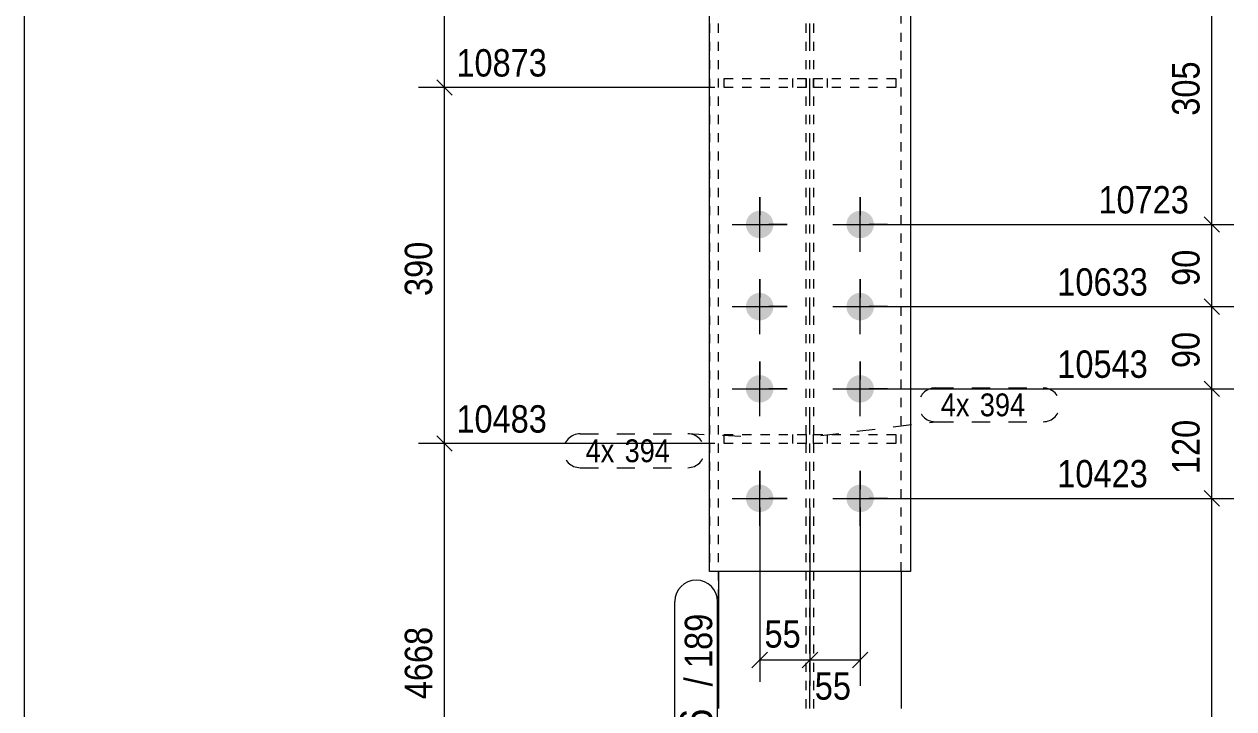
# Model space of a CAD drawing. Header units: millimetres. Extents: x 2 to 579, y 1 to 405.
# Drawn here: x 5 to 137.4, y 196.4 to 271.4 of the extents above; entities that cross this region are included whole.
import ezdxf

# ---------------------------------------------------------------- set-up
doc = ezdxf.new("R2010")
doc.units = ezdxf.units.MM
for name, pattern in [('XKITLINE00', [0]), ('XKITLINE01', [4, 1, -1, 1, -1]), ('XKITLINE02', [4, 2, -2]), ('XKITLINE03', [6, 3, -1, 1, -1])]:
    doc.linetypes.add(name, pattern=pattern)
for name, color, linetype, lineweight in [('Bolt', 3, 'Continuous', 0), ('Dimensions', 7, 'Continuous', 0), ('DrawingSheet', 5, 'Continuous', 0), ('Part', 2, 'Continuous', 0), ('PartMark', 7, 'Continuous', 0)]:
    doc.layers.add(name, color=color, linetype=linetype, lineweight=lineweight)
doc.styles.add('ARIAL', font='ARIAL.TTF')

# ---------------------------------------------------------------- blocks, each defined once
blk = doc.blocks.new('*A23')
at = {"layer": 'Bolt', "color": 3, "linetype": 'XKITLINE00', "lineweight": 0}
for p, q in [((85.51, 252.5), (85.51, 250.5)), ((96.51, 252.5), (96.51, 250.5)), ((82.51, 249.5), (84.51, 249.5)), ((88.51, 249.5), (86.51, 249.5)), ((93.51, 249.5), (95.51, 249.5)), ((99.51, 249.5), (97.51, 249.5)), ((85.51, 246.5), (85.51, 248.5)), ((96.51, 246.5), (96.51, 248.5)), ((85.51, 243.5), (85.51, 241.5)), ((96.51, 243.5), (96.51, 241.5)), ((82.51, 240.5), (84.51, 240.5)), ((88.51, 240.5), (86.51, 240.5)), ((93.51, 240.5), (95.51, 240.5)), ((99.51, 240.5), (97.51, 240.5)), ((85.51, 237.5), (85.51, 239.5)), ((96.51, 237.5), (96.51, 239.5)), ((85.51, 234.5), (85.51, 232.5)), ((96.51, 234.5), (96.51, 232.5)), ((82.51, 231.5), (84.51, 231.5)), ((85.51, 228.5), (85.51, 230.5)), ((88.51, 231.5), (86.51, 231.5)), ((93.51, 231.5), (95.51, 231.5)), ((96.51, 228.5), (96.51, 230.5)), ((99.51, 231.5), (97.51, 231.5)), ((85.51, 222.5), (85.51, 220.5)), ((96.51, 222.5), (96.51, 220.5)), ((82.51, 219.5), (84.51, 219.5)), ((85.51, 216.5), (85.51, 218.5)), ((88.51, 219.5), (86.51, 219.5)), ((93.51, 219.5), (95.51, 219.5)), ((96.51, 216.5), (96.51, 218.5)), ((99.51, 219.5), (97.51, 219.5))]:
    blk.add_line(p, q, dxfattribs=at)
blk = doc.blocks.new('*A24')
at = {"layer": 'Bolt'}
for points in [[(84.01, 249.53), (84.01, 249.57), (84.01, 249.61), (84.02, 249.64), (84.02, 249.68), (84.03, 249.72), (84.03, 249.75), (84.04, 249.79), (84.05, 249.83), (84.06, 249.86), (84.06, 249.9), (84.08, 249.93), (84.09, 249.97), (84.1, 250), (84.11, 250.04), (84.12, 250.07), (84.14, 250.11), (84.15, 250.14), (84.17, 250.17), (84.19, 250.2), (84.21, 250.24), (84.22, 250.27), (84.24, 250.3), (84.26, 250.33), (84.28, 250.36), (84.31, 250.39), (84.33, 250.42), (84.35, 250.45), (84.37, 250.48), (84.4, 250.5), (84.42, 250.53), (84.45, 250.56), (84.48, 250.58), (84.5, 250.61), (84.53, 250.63), (84.56, 250.66), (84.59, 250.68), (84.62, 250.7), (84.65, 250.72), (84.68, 250.74), (84.71, 250.76), (84.74, 250.78), (84.77, 250.8), (84.8, 250.82), (84.84, 250.84), (84.87, 250.85), (84.9, 250.87), (84.94, 250.88), (84.97, 250.9), (85.01, 250.91), (85.04, 250.92), (85.08, 250.93), (85.11, 250.94), (85.15, 250.95), (85.18, 250.96), (85.22, 250.97), (85.25, 250.98), (85.29, 250.98), (85.33, 250.99), (85.36, 250.99), (85.4, 250.99), (85.44, 251), (85.47, 251), (85.51, 251), (85.55, 251), (85.58, 251), (85.62, 250.99), (85.66, 250.99), (85.69, 250.99), (85.73, 250.98), (85.77, 250.98), (85.8, 250.97), (85.84, 250.96), (85.88, 250.95), (85.91, 250.94), (85.95, 250.93), (85.98, 250.92), (86.02, 250.91), (86.05, 250.9), (86.08, 250.88), (86.12, 250.87), (86.15, 250.85), (86.19, 250.84), (86.22, 250.82), (86.25, 250.8), (86.28, 250.78), (86.31, 250.76), (86.34, 250.74), (86.37, 250.72), (86.4, 250.7), (86.43, 250.68), (86.46, 250.66), (86.49, 250.63), (86.52, 250.61), (86.54, 250.58), (86.57, 250.56), (86.6, 250.53), (86.62, 250.5), (86.65, 250.48), (86.67, 250.45), (86.69, 250.42), (86.72, 250.39), (86.74, 250.36), (86.76, 250.33), (86.78, 250.3), (86.8, 250.27), (86.82, 250.24), (86.83, 250.2), (86.85, 250.17), (86.87, 250.14), (86.88, 250.11), (86.9, 250.07), (86.91, 250.04), (86.92, 250), (86.93, 249.97), (86.95, 249.93), (86.96, 249.9), (86.97, 249.86), (86.97, 249.83), (86.98, 249.79), (86.99, 249.75), (86.99, 249.72), (87, 249.68), (87, 249.64), (87.01, 249.61), (87.01, 249.57), (87.01, 249.53), (87.01, 249.5), (87.01, 249.46), (87.01, 249.42), (87.01, 249.39), (87, 249.35), (87, 249.31), (86.99, 249.28), (86.99, 249.24), (86.98, 249.2), (86.97, 249.17), (86.97, 249.13), (86.96, 249.1), (86.95, 249.06), (86.93, 249.03), (86.92, 248.99), (86.91, 248.96), (86.9, 248.92), (86.88, 248.89), (86.87, 248.86), (86.85, 248.82), (86.83, 248.79), (86.82, 248.76), (86.8, 248.73), (86.78, 248.7), (86.76, 248.66), (86.74, 248.63), (86.72, 248.6), (86.69, 248.57), (86.67, 248.55), (86.65, 248.52), (86.62, 248.49), (86.6, 248.46), (86.57, 248.44), (86.54, 248.41), (86.52, 248.39), (86.49, 248.36), (86.46, 248.34), (86.43, 248.32), (86.4, 248.29), (86.37, 248.27), (86.34, 248.25), (86.31, 248.23), (86.28, 248.21), (86.25, 248.19), (86.22, 248.17), (86.19, 248.16), (86.15, 248.14), (86.12, 248.13), (86.08, 248.11), (86.05, 248.1), (86.02, 248.09), (85.98, 248.07), (85.95, 248.06), (85.91, 248.05), (85.88, 248.04), (85.84, 248.03), (85.8, 248.03), (85.77, 248.02), (85.73, 248.01), (85.69, 248.01), (85.66, 248), (85.62, 248), (85.58, 248), (85.55, 248), (85.51, 248), (85.47, 248), (85.44, 248), (85.4, 248), (85.36, 248), (85.33, 248.01), (85.29, 248.01), (85.25, 248.02), (85.22, 248.03), (85.18, 248.03), (85.15, 248.04), (85.11, 248.05), (85.08, 248.06), (85.04, 248.07), (85.01, 248.09), (84.97, 248.1), (84.94, 248.11), (84.9, 248.13), (84.87, 248.14), (84.84, 248.16), (84.8, 248.17), (84.77, 248.19), (84.74, 248.21), (84.71, 248.23), (84.68, 248.25), (84.65, 248.27), (84.62, 248.29), (84.59, 248.32), (84.56, 248.34), (84.53, 248.36), (84.5, 248.39), (84.48, 248.41), (84.45, 248.44), (84.42, 248.46), (84.4, 248.49), (84.37, 248.52), (84.35, 248.55), (84.33, 248.57), (84.31, 248.6), (84.28, 248.63), (84.26, 248.66), (84.24, 248.7), (84.22, 248.73), (84.21, 248.76), (84.19, 248.79), (84.17, 248.82), (84.15, 248.86), (84.14, 248.89), (84.12, 248.92), (84.11, 248.96), (84.1, 248.99), (84.09, 249.03), (84.08, 249.06), (84.06, 249.1), (84.06, 249.13), (84.05, 249.17), (84.04, 249.2), (84.03, 249.24), (84.03, 249.28), (84.02, 249.31), (84.02, 249.35), (84.01, 249.39), (84.01, 249.42), (84.01, 249.46), (84.01, 249.5)], [(95.01, 249.53), (95.01, 249.57), (95.01, 249.61), (95.02, 249.64), (95.02, 249.68), (95.03, 249.72), (95.03, 249.75), (95.04, 249.79), (95.05, 249.83), (95.06, 249.86), (95.06, 249.9), (95.08, 249.93), (95.09, 249.97), (95.1, 250), (95.11, 250.04), (95.12, 250.07), (95.14, 250.11), (95.15, 250.14), (95.17, 250.17), (95.19, 250.2), (95.21, 250.24), (95.22, 250.27), (95.24, 250.3), (95.26, 250.33), (95.28, 250.36), (95.31, 250.39), (95.33, 250.42), (95.35, 250.45), (95.37, 250.48), (95.4, 250.5), (95.42, 250.53), (95.45, 250.56), (95.48, 250.58), (95.5, 250.61), (95.53, 250.63), (95.56, 250.66), (95.59, 250.68), (95.62, 250.7), (95.65, 250.72), (95.68, 250.74), (95.71, 250.76), (95.74, 250.78), (95.77, 250.8), (95.8, 250.82), (95.84, 250.84), (95.87, 250.85), (95.9, 250.87), (95.94, 250.88), (95.97, 250.9), (96.01, 250.91), (96.04, 250.92), (96.08, 250.93), (96.11, 250.94), (96.15, 250.95), (96.18, 250.96), (96.22, 250.97), (96.25, 250.98), (96.29, 250.98), (96.33, 250.99), (96.36, 250.99), (96.4, 250.99), (96.44, 251), (96.47, 251), (96.51, 251), (96.55, 251), (96.58, 251), (96.62, 250.99), (96.66, 250.99), (96.69, 250.99), (96.73, 250.98), (96.77, 250.98), (96.8, 250.97), (96.84, 250.96), (96.88, 250.95), (96.91, 250.94), (96.95, 250.93), (96.98, 250.92), (97.02, 250.91), (97.05, 250.9), (97.08, 250.88), (97.12, 250.87), (97.15, 250.85), (97.19, 250.84), (97.22, 250.82), (97.25, 250.8), (97.28, 250.78), (97.31, 250.76), (97.34, 250.74), (97.37, 250.72), (97.4, 250.7), (97.43, 250.68), (97.46, 250.66), (97.49, 250.63), (97.52, 250.61), (97.54, 250.58), (97.57, 250.56), (97.6, 250.53), (97.62, 250.5), (97.65, 250.48), (97.67, 250.45), (97.69, 250.42), (97.72, 250.39), (97.74, 250.36), (97.76, 250.33), (97.78, 250.3), (97.8, 250.27), (97.82, 250.24), (97.83, 250.2), (97.85, 250.17), (97.87, 250.14), (97.88, 250.11), (97.9, 250.07), (97.91, 250.04), (97.92, 250), (97.93, 249.97), (97.95, 249.93), (97.96, 249.9), (97.97, 249.86), (97.97, 249.83), (97.98, 249.79), (97.99, 249.75), (97.99, 249.72), (98, 249.68), (98, 249.64), (98.01, 249.61), (98.01, 249.57), (98.01, 249.53), (98.01, 249.5), (98.01, 249.46), (98.01, 249.42), (98.01, 249.39), (98, 249.35), (98, 249.31), (97.99, 249.28), (97.99, 249.24), (97.98, 249.2), (97.97, 249.17), (97.97, 249.13), (97.96, 249.1), (97.95, 249.06), (97.93, 249.03), (97.92, 248.99), (97.91, 248.96), (97.9, 248.92), (97.88, 248.89), (97.87, 248.86), (97.85, 248.82), (97.83, 248.79), (97.82, 248.76), (97.8, 248.73), (97.78, 248.7), (97.76, 248.66), (97.74, 248.63), (97.72, 248.6), (97.69, 248.57), (97.67, 248.55), (97.65, 248.52), (97.62, 248.49), (97.6, 248.46), (97.57, 248.44), (97.54, 248.41), (97.52, 248.39), (97.49, 248.36), (97.46, 248.34), (97.43, 248.32), (97.4, 248.29), (97.37, 248.27), (97.34, 248.25), (97.31, 248.23), (97.28, 248.21), (97.25, 248.19), (97.22, 248.17), (97.19, 248.16), (97.15, 248.14), (97.12, 248.13), (97.08, 248.11), (97.05, 248.1), (97.02, 248.09), (96.98, 248.07), (96.95, 248.06), (96.91, 248.05), (96.88, 248.04), (96.84, 248.03), (96.8, 248.03), (96.77, 248.02), (96.73, 248.01), (96.69, 248.01), (96.66, 248), (96.62, 248), (96.58, 248), (96.55, 248), (96.51, 248), (96.47, 248), (96.44, 248), (96.4, 248), (96.36, 248), (96.33, 248.01), (96.29, 248.01), (96.25, 248.02), (96.22, 248.03), (96.18, 248.03), (96.15, 248.04), (96.11, 248.05), (96.08, 248.06), (96.04, 248.07), (96.01, 248.09), (95.97, 248.1), (95.94, 248.11), (95.9, 248.13), (95.87, 248.14), (95.84, 248.16), (95.8, 248.17), (95.77, 248.19), (95.74, 248.21), (95.71, 248.23), (95.68, 248.25), (95.65, 248.27), (95.62, 248.29), (95.59, 248.32), (95.56, 248.34), (95.53, 248.36), (95.5, 248.39), (95.48, 248.41), (95.45, 248.44), (95.42, 248.46), (95.4, 248.49), (95.37, 248.52), (95.35, 248.55), (95.33, 248.57), (95.31, 248.6), (95.28, 248.63), (95.26, 248.66), (95.24, 248.7), (95.22, 248.73), (95.21, 248.76), (95.19, 248.79), (95.17, 248.82), (95.15, 248.86), (95.14, 248.89), (95.12, 248.92), (95.11, 248.96), (95.1, 248.99), (95.09, 249.03), (95.08, 249.06), (95.06, 249.1), (95.06, 249.13), (95.05, 249.17), (95.04, 249.2), (95.03, 249.24), (95.03, 249.28), (95.02, 249.31), (95.02, 249.35), (95.01, 249.39), (95.01, 249.42), (95.01, 249.46), (95.01, 249.5)], [(84.01, 240.53), (84.01, 240.57), (84.01, 240.61), (84.02, 240.64), (84.02, 240.68), (84.03, 240.72), (84.03, 240.75), (84.04, 240.79), (84.05, 240.83), (84.06, 240.86), (84.06, 240.9), (84.08, 240.93), (84.09, 240.97), (84.1, 241), (84.11, 241.04), (84.12, 241.07), (84.14, 241.11), (84.15, 241.14), (84.17, 241.17), (84.19, 241.2), (84.21, 241.24), (84.22, 241.27), (84.24, 241.3), (84.26, 241.33), (84.28, 241.36), (84.31, 241.39), (84.33, 241.42), (84.35, 241.45), (84.37, 241.48), (84.4, 241.5), (84.42, 241.53), (84.45, 241.56), (84.48, 241.58), (84.5, 241.61), (84.53, 241.63), (84.56, 241.66), (84.59, 241.68), (84.62, 241.7), (84.65, 241.72), (84.68, 241.74), (84.71, 241.76), (84.74, 241.78), (84.77, 241.8), (84.8, 241.82), (84.84, 241.84), (84.87, 241.85), (84.9, 241.87), (84.94, 241.88), (84.97, 241.9), (85.01, 241.91), (85.04, 241.92), (85.08, 241.93), (85.11, 241.94), (85.15, 241.95), (85.18, 241.96), (85.22, 241.97), (85.25, 241.98), (85.29, 241.98), (85.33, 241.99), (85.36, 241.99), (85.4, 241.99), (85.44, 242), (85.47, 242), (85.51, 242), (85.55, 242), (85.58, 242), (85.62, 241.99), (85.66, 241.99), (85.69, 241.99), (85.73, 241.98), (85.77, 241.98), (85.8, 241.97), (85.84, 241.96), (85.88, 241.95), (85.91, 241.94), (85.95, 241.93), (85.98, 241.92), (86.02, 241.91), (86.05, 241.9), (86.08, 241.88), (86.12, 241.87), (86.15, 241.85), (86.19, 241.84), (86.22, 241.82), (86.25, 241.8), (86.28, 241.78), (86.31, 241.76), (86.34, 241.74), (86.37, 241.72), (86.4, 241.7), (86.43, 241.68), (86.46, 241.66), (86.49, 241.63), (86.52, 241.61), (86.54, 241.58), (86.57, 241.56), (86.6, 241.53), (86.62, 241.5), (86.65, 241.48), (86.67, 241.45), (86.69, 241.42), (86.72, 241.39), (86.74, 241.36), (86.76, 241.33), (86.78, 241.3), (86.8, 241.27), (86.82, 241.24), (86.83, 241.2), (86.85, 241.17), (86.87, 241.14), (86.88, 241.11), (86.9, 241.07), (86.91, 241.04), (86.92, 241), (86.93, 240.97), (86.95, 240.93), (86.96, 240.9), (86.97, 240.86), (86.97, 240.83), (86.98, 240.79), (86.99, 240.75), (86.99, 240.72), (87, 240.68), (87, 240.64), (87.01, 240.61), (87.01, 240.57), (87.01, 240.53), (87.01, 240.5), (87.01, 240.46), (87.01, 240.42), (87.01, 240.39), (87, 240.35), (87, 240.31), (86.99, 240.28), (86.99, 240.24), (86.98, 240.2), (86.97, 240.17), (86.97, 240.13), (86.96, 240.1), (86.95, 240.06), (86.93, 240.03), (86.92, 239.99), (86.91, 239.96), (86.9, 239.92), (86.88, 239.89), (86.87, 239.86), (86.85, 239.82), (86.83, 239.79), (86.82, 239.76), (86.8, 239.73), (86.78, 239.7), (86.76, 239.66), (86.74, 239.63), (86.72, 239.6), (86.69, 239.57), (86.67, 239.55), (86.65, 239.52), (86.62, 239.49), (86.6, 239.46), (86.57, 239.44), (86.54, 239.41), (86.52, 239.39), (86.49, 239.36), (86.46, 239.34), (86.43, 239.32), (86.4, 239.29), (86.37, 239.27), (86.34, 239.25), (86.31, 239.23), (86.28, 239.21), (86.25, 239.19), (86.22, 239.17), (86.19, 239.16), (86.15, 239.14), (86.12, 239.13), (86.08, 239.11), (86.05, 239.1), (86.02, 239.09), (85.98, 239.07), (85.95, 239.06), (85.91, 239.05), (85.88, 239.04), (85.84, 239.03), (85.8, 239.03), (85.77, 239.02), (85.73, 239.01), (85.69, 239.01), (85.66, 239), (85.62, 239), (85.58, 239), (85.55, 239), (85.51, 239), (85.47, 239), (85.44, 239), (85.4, 239), (85.36, 239), (85.33, 239.01), (85.29, 239.01), (85.25, 239.02), (85.22, 239.03), (85.18, 239.03), (85.15, 239.04), (85.11, 239.05), (85.08, 239.06), (85.04, 239.07), (85.01, 239.09), (84.97, 239.1), (84.94, 239.11), (84.9, 239.13), (84.87, 239.14), (84.84, 239.16), (84.8, 239.17), (84.77, 239.19), (84.74, 239.21), (84.71, 239.23), (84.68, 239.25), (84.65, 239.27), (84.62, 239.29), (84.59, 239.32), (84.56, 239.34), (84.53, 239.36), (84.5, 239.39), (84.48, 239.41), (84.45, 239.44), (84.42, 239.46), (84.4, 239.49), (84.37, 239.52), (84.35, 239.55), (84.33, 239.57), (84.31, 239.6), (84.28, 239.63), (84.26, 239.66), (84.24, 239.7), (84.22, 239.73), (84.21, 239.76), (84.19, 239.79), (84.17, 239.82), (84.15, 239.86), (84.14, 239.89), (84.12, 239.92), (84.11, 239.96), (84.1, 239.99), (84.09, 240.03), (84.08, 240.06), (84.06, 240.1), (84.06, 240.13), (84.05, 240.17), (84.04, 240.2), (84.03, 240.24), (84.03, 240.28), (84.02, 240.31), (84.02, 240.35), (84.01, 240.39), (84.01, 240.42), (84.01, 240.46), (84.01, 240.5)], [(95.01, 240.53), (95.01, 240.57), (95.01, 240.61), (95.02, 240.64), (95.02, 240.68), (95.03, 240.72), (95.03, 240.75), (95.04, 240.79), (95.05, 240.83), (95.06, 240.86), (95.06, 240.9), (95.08, 240.93), (95.09, 240.97), (95.1, 241), (95.11, 241.04), (95.12, 241.07), (95.14, 241.11), (95.15, 241.14), (95.17, 241.17), (95.19, 241.2), (95.21, 241.24), (95.22, 241.27), (95.24, 241.3), (95.26, 241.33), (95.28, 241.36), (95.31, 241.39), (95.33, 241.42), (95.35, 241.45), (95.37, 241.48), (95.4, 241.5), (95.42, 241.53), (95.45, 241.56), (95.48, 241.58), (95.5, 241.61), (95.53, 241.63), (95.56, 241.66), (95.59, 241.68), (95.62, 241.7), (95.65, 241.72), (95.68, 241.74), (95.71, 241.76), (95.74, 241.78), (95.77, 241.8), (95.8, 241.82), (95.84, 241.84), (95.87, 241.85), (95.9, 241.87), (95.94, 241.88), (95.97, 241.9), (96.01, 241.91), (96.04, 241.92), (96.08, 241.93), (96.11, 241.94), (96.15, 241.95), (96.18, 241.96), (96.22, 241.97), (96.25, 241.98), (96.29, 241.98), (96.33, 241.99), (96.36, 241.99), (96.4, 241.99), (96.44, 242), (96.47, 242), (96.51, 242), (96.55, 242), (96.58, 242), (96.62, 241.99), (96.66, 241.99), (96.69, 241.99), (96.73, 241.98), (96.77, 241.98), (96.8, 241.97), (96.84, 241.96), (96.88, 241.95), (96.91, 241.94), (96.95, 241.93), (96.98, 241.92), (97.02, 241.91), (97.05, 241.9), (97.08, 241.88), (97.12, 241.87), (97.15, 241.85), (97.19, 241.84), (97.22, 241.82), (97.25, 241.8), (97.28, 241.78), (97.31, 241.76), (97.34, 241.74), (97.37, 241.72), (97.4, 241.7), (97.43, 241.68), (97.46, 241.66), (97.49, 241.63), (97.52, 241.61), (97.54, 241.58), (97.57, 241.56), (97.6, 241.53), (97.62, 241.5), (97.65, 241.48), (97.67, 241.45), (97.69, 241.42), (97.72, 241.39), (97.74, 241.36), (97.76, 241.33), (97.78, 241.3), (97.8, 241.27), (97.82, 241.24), (97.83, 241.2), (97.85, 241.17), (97.87, 241.14), (97.88, 241.11), (97.9, 241.07), (97.91, 241.04), (97.92, 241), (97.93, 240.97), (97.95, 240.93), (97.96, 240.9), (97.97, 240.86), (97.97, 240.83), (97.98, 240.79), (97.99, 240.75), (97.99, 240.72), (98, 240.68), (98, 240.64), (98.01, 240.61), (98.01, 240.57), (98.01, 240.53), (98.01, 240.5), (98.01, 240.46), (98.01, 240.42), (98.01, 240.39), (98, 240.35), (98, 240.31), (97.99, 240.28), (97.99, 240.24), (97.98, 240.2), (97.97, 240.17), (97.97, 240.13), (97.96, 240.1), (97.95, 240.06), (97.93, 240.03), (97.92, 239.99), (97.91, 239.96), (97.9, 239.92), (97.88, 239.89), (97.87, 239.86), (97.85, 239.82), (97.83, 239.79), (97.82, 239.76), (97.8, 239.73), (97.78, 239.7), (97.76, 239.66), (97.74, 239.63), (97.72, 239.6), (97.69, 239.57), (97.67, 239.55), (97.65, 239.52), (97.62, 239.49), (97.6, 239.46), (97.57, 239.44), (97.54, 239.41), (97.52, 239.39), (97.49, 239.36), (97.46, 239.34), (97.43, 239.32), (97.4, 239.29), (97.37, 239.27), (97.34, 239.25), (97.31, 239.23), (97.28, 239.21), (97.25, 239.19), (97.22, 239.17), (97.19, 239.16), (97.15, 239.14), (97.12, 239.13), (97.08, 239.11), (97.05, 239.1), (97.02, 239.09), (96.98, 239.07), (96.95, 239.06), (96.91, 239.05), (96.88, 239.04), (96.84, 239.03), (96.8, 239.03), (96.77, 239.02), (96.73, 239.01), (96.69, 239.01), (96.66, 239), (96.62, 239), (96.58, 239), (96.55, 239), (96.51, 239), (96.47, 239), (96.44, 239), (96.4, 239), (96.36, 239), (96.33, 239.01), (96.29, 239.01), (96.25, 239.02), (96.22, 239.03), (96.18, 239.03), (96.15, 239.04), (96.11, 239.05), (96.08, 239.06), (96.04, 239.07), (96.01, 239.09), (95.97, 239.1), (95.94, 239.11), (95.9, 239.13), (95.87, 239.14), (95.84, 239.16), (95.8, 239.17), (95.77, 239.19), (95.74, 239.21), (95.71, 239.23), (95.68, 239.25), (95.65, 239.27), (95.62, 239.29), (95.59, 239.32), (95.56, 239.34), (95.53, 239.36), (95.5, 239.39), (95.48, 239.41), (95.45, 239.44), (95.42, 239.46), (95.4, 239.49), (95.37, 239.52), (95.35, 239.55), (95.33, 239.57), (95.31, 239.6), (95.28, 239.63), (95.26, 239.66), (95.24, 239.7), (95.22, 239.73), (95.21, 239.76), (95.19, 239.79), (95.17, 239.82), (95.15, 239.86), (95.14, 239.89), (95.12, 239.92), (95.11, 239.96), (95.1, 239.99), (95.09, 240.03), (95.08, 240.06), (95.06, 240.1), (95.06, 240.13), (95.05, 240.17), (95.04, 240.2), (95.03, 240.24), (95.03, 240.28), (95.02, 240.31), (95.02, 240.35), (95.01, 240.39), (95.01, 240.42), (95.01, 240.46), (95.01, 240.5)], [(84.01, 231.53), (84.01, 231.57), (84.01, 231.61), (84.02, 231.64), (84.02, 231.68), (84.03, 231.72), (84.03, 231.75), (84.04, 231.79), (84.05, 231.83), (84.06, 231.86), (84.06, 231.9), (84.08, 231.93), (84.09, 231.97), (84.1, 232), (84.11, 232.04), (84.12, 232.07), (84.14, 232.11), (84.15, 232.14), (84.17, 232.17), (84.19, 232.2), (84.21, 232.24), (84.22, 232.27), (84.24, 232.3), (84.26, 232.33), (84.28, 232.36), (84.31, 232.39), (84.33, 232.42), (84.35, 232.45), (84.37, 232.48), (84.4, 232.5), (84.42, 232.53), (84.45, 232.56), (84.48, 232.58), (84.5, 232.61), (84.53, 232.63), (84.56, 232.66), (84.59, 232.68), (84.62, 232.7), (84.65, 232.72), (84.68, 232.74), (84.71, 232.76), (84.74, 232.78), (84.77, 232.8), (84.8, 232.82), (84.84, 232.84), (84.87, 232.85), (84.9, 232.87), (84.94, 232.88), (84.97, 232.9), (85.01, 232.91), (85.04, 232.92), (85.08, 232.93), (85.11, 232.94), (85.15, 232.95), (85.18, 232.96), (85.22, 232.97), (85.25, 232.98), (85.29, 232.98), (85.33, 232.99), (85.36, 232.99), (85.4, 232.99), (85.44, 233), (85.47, 233), (85.51, 233), (85.55, 233), (85.58, 233), (85.62, 232.99), (85.66, 232.99), (85.69, 232.99), (85.73, 232.98), (85.77, 232.98), (85.8, 232.97), (85.84, 232.96), (85.88, 232.95), (85.91, 232.94), (85.95, 232.93), (85.98, 232.92), (86.02, 232.91), (86.05, 232.9), (86.08, 232.88), (86.12, 232.87), (86.15, 232.85), (86.19, 232.84), (86.22, 232.82), (86.25, 232.8), (86.28, 232.78), (86.31, 232.76), (86.34, 232.74), (86.37, 232.72), (86.4, 232.7), (86.43, 232.68), (86.46, 232.66), (86.49, 232.63), (86.52, 232.61), (86.54, 232.58), (86.57, 232.56), (86.6, 232.53), (86.62, 232.5), (86.65, 232.48), (86.67, 232.45), (86.69, 232.42), (86.72, 232.39), (86.74, 232.36), (86.76, 232.33), (86.78, 232.3), (86.8, 232.27), (86.82, 232.24), (86.83, 232.2), (86.85, 232.17), (86.87, 232.14), (86.88, 232.11), (86.9, 232.07), (86.91, 232.04), (86.92, 232), (86.93, 231.97), (86.95, 231.93), (86.96, 231.9), (86.97, 231.86), (86.97, 231.83), (86.98, 231.79), (86.99, 231.75), (86.99, 231.72), (87, 231.68), (87, 231.64), (87.01, 231.61), (87.01, 231.57), (87.01, 231.53), (87.01, 231.5), (87.01, 231.46), (87.01, 231.42), (87.01, 231.39), (87, 231.35), (87, 231.31), (86.99, 231.28), (86.99, 231.24), (86.98, 231.2), (86.97, 231.17), (86.97, 231.13), (86.96, 231.1), (86.95, 231.06), (86.93, 231.03), (86.92, 230.99), (86.91, 230.96), (86.9, 230.92), (86.88, 230.89), (86.87, 230.86), (86.85, 230.82), (86.83, 230.79), (86.82, 230.76), (86.8, 230.73), (86.78, 230.7), (86.76, 230.66), (86.74, 230.63), (86.72, 230.6), (86.69, 230.57), (86.67, 230.55), (86.65, 230.52), (86.62, 230.49), (86.6, 230.46), (86.57, 230.44), (86.54, 230.41), (86.52, 230.39), (86.49, 230.36), (86.46, 230.34), (86.43, 230.32), (86.4, 230.29), (86.37, 230.27), (86.34, 230.25), (86.31, 230.23), (86.28, 230.21), (86.25, 230.19), (86.22, 230.17), (86.19, 230.16), (86.15, 230.14), (86.12, 230.13), (86.08, 230.11), (86.05, 230.1), (86.02, 230.09), (85.98, 230.07), (85.95, 230.06), (85.91, 230.05), (85.88, 230.04), (85.84, 230.03), (85.8, 230.03), (85.77, 230.02), (85.73, 230.01), (85.69, 230.01), (85.66, 230), (85.62, 230), (85.58, 230), (85.55, 230), (85.51, 230), (85.47, 230), (85.44, 230), (85.4, 230), (85.36, 230), (85.33, 230.01), (85.29, 230.01), (85.25, 230.02), (85.22, 230.03), (85.18, 230.03), (85.15, 230.04), (85.11, 230.05), (85.08, 230.06), (85.04, 230.07), (85.01, 230.09), (84.97, 230.1), (84.94, 230.11), (84.9, 230.13), (84.87, 230.14), (84.84, 230.16), (84.8, 230.17), (84.77, 230.19), (84.74, 230.21), (84.71, 230.23), (84.68, 230.25), (84.65, 230.27), (84.62, 230.29), (84.59, 230.32), (84.56, 230.34), (84.53, 230.36), (84.5, 230.39), (84.48, 230.41), (84.45, 230.44), (84.42, 230.46), (84.4, 230.49), (84.37, 230.52), (84.35, 230.55), (84.33, 230.57), (84.31, 230.6), (84.28, 230.63), (84.26, 230.66), (84.24, 230.7), (84.22, 230.73), (84.21, 230.76), (84.19, 230.79), (84.17, 230.82), (84.15, 230.86), (84.14, 230.89), (84.12, 230.92), (84.11, 230.96), (84.1, 230.99), (84.09, 231.03), (84.08, 231.06), (84.06, 231.1), (84.06, 231.13), (84.05, 231.17), (84.04, 231.2), (84.03, 231.24), (84.03, 231.28), (84.02, 231.31), (84.02, 231.35), (84.01, 231.39), (84.01, 231.42), (84.01, 231.46), (84.01, 231.5)], [(95.01, 231.53), (95.01, 231.57), (95.01, 231.61), (95.02, 231.64), (95.02, 231.68), (95.03, 231.72), (95.03, 231.75), (95.04, 231.79), (95.05, 231.83), (95.06, 231.86), (95.06, 231.9), (95.08, 231.93), (95.09, 231.97), (95.1, 232), (95.11, 232.04), (95.12, 232.07), (95.14, 232.11), (95.15, 232.14), (95.17, 232.17), (95.19, 232.2), (95.21, 232.24), (95.22, 232.27), (95.24, 232.3), (95.26, 232.33), (95.28, 232.36), (95.31, 232.39), (95.33, 232.42), (95.35, 232.45), (95.37, 232.48), (95.4, 232.5), (95.42, 232.53), (95.45, 232.56), (95.48, 232.58), (95.5, 232.61), (95.53, 232.63), (95.56, 232.66), (95.59, 232.68), (95.62, 232.7), (95.65, 232.72), (95.68, 232.74), (95.71, 232.76), (95.74, 232.78), (95.77, 232.8), (95.8, 232.82), (95.84, 232.84), (95.87, 232.85), (95.9, 232.87), (95.94, 232.88), (95.97, 232.9), (96.01, 232.91), (96.04, 232.92), (96.08, 232.93), (96.11, 232.94), (96.15, 232.95), (96.18, 232.96), (96.22, 232.97), (96.25, 232.98), (96.29, 232.98), (96.33, 232.99), (96.36, 232.99), (96.4, 232.99), (96.44, 233), (96.47, 233), (96.51, 233), (96.55, 233), (96.58, 233), (96.62, 232.99), (96.66, 232.99), (96.69, 232.99), (96.73, 232.98), (96.77, 232.98), (96.8, 232.97), (96.84, 232.96), (96.88, 232.95), (96.91, 232.94), (96.95, 232.93), (96.98, 232.92), (97.02, 232.91), (97.05, 232.9), (97.08, 232.88), (97.12, 232.87), (97.15, 232.85), (97.19, 232.84), (97.22, 232.82), (97.25, 232.8), (97.28, 232.78), (97.31, 232.76), (97.34, 232.74), (97.37, 232.72), (97.4, 232.7), (97.43, 232.68), (97.46, 232.66), (97.49, 232.63), (97.52, 232.61), (97.54, 232.58), (97.57, 232.56), (97.6, 232.53), (97.62, 232.5), (97.65, 232.48), (97.67, 232.45), (97.69, 232.42), (97.72, 232.39), (97.74, 232.36), (97.76, 232.33), (97.78, 232.3), (97.8, 232.27), (97.82, 232.24), (97.83, 232.2), (97.85, 232.17), (97.87, 232.14), (97.88, 232.11), (97.9, 232.07), (97.91, 232.04), (97.92, 232), (97.93, 231.97), (97.95, 231.93), (97.96, 231.9), (97.97, 231.86), (97.97, 231.83), (97.98, 231.79), (97.99, 231.75), (97.99, 231.72), (98, 231.68), (98, 231.64), (98.01, 231.61), (98.01, 231.57), (98.01, 231.53), (98.01, 231.5), (98.01, 231.46), (98.01, 231.42), (98.01, 231.39), (98, 231.35), (98, 231.31), (97.99, 231.28), (97.99, 231.24), (97.98, 231.2), (97.97, 231.17), (97.97, 231.13), (97.96, 231.1), (97.95, 231.06), (97.93, 231.03), (97.92, 230.99), (97.91, 230.96), (97.9, 230.92), (97.88, 230.89), (97.87, 230.86), (97.85, 230.82), (97.83, 230.79), (97.82, 230.76), (97.8, 230.73), (97.78, 230.7), (97.76, 230.66), (97.74, 230.63), (97.72, 230.6), (97.69, 230.57), (97.67, 230.55), (97.65, 230.52), (97.62, 230.49), (97.6, 230.46), (97.57, 230.44), (97.54, 230.41), (97.52, 230.39), (97.49, 230.36), (97.46, 230.34), (97.43, 230.32), (97.4, 230.29), (97.37, 230.27), (97.34, 230.25), (97.31, 230.23), (97.28, 230.21), (97.25, 230.19), (97.22, 230.17), (97.19, 230.16), (97.15, 230.14), (97.12, 230.13), (97.08, 230.11), (97.05, 230.1), (97.02, 230.09), (96.98, 230.07), (96.95, 230.06), (96.91, 230.05), (96.88, 230.04), (96.84, 230.03), (96.8, 230.03), (96.77, 230.02), (96.73, 230.01), (96.69, 230.01), (96.66, 230), (96.62, 230), (96.58, 230), (96.55, 230), (96.51, 230), (96.47, 230), (96.44, 230), (96.4, 230), (96.36, 230), (96.33, 230.01), (96.29, 230.01), (96.25, 230.02), (96.22, 230.03), (96.18, 230.03), (96.15, 230.04), (96.11, 230.05), (96.08, 230.06), (96.04, 230.07), (96.01, 230.09), (95.97, 230.1), (95.94, 230.11), (95.9, 230.13), (95.87, 230.14), (95.84, 230.16), (95.8, 230.17), (95.77, 230.19), (95.74, 230.21), (95.71, 230.23), (95.68, 230.25), (95.65, 230.27), (95.62, 230.29), (95.59, 230.32), (95.56, 230.34), (95.53, 230.36), (95.5, 230.39), (95.48, 230.41), (95.45, 230.44), (95.42, 230.46), (95.4, 230.49), (95.37, 230.52), (95.35, 230.55), (95.33, 230.57), (95.31, 230.6), (95.28, 230.63), (95.26, 230.66), (95.24, 230.7), (95.22, 230.73), (95.21, 230.76), (95.19, 230.79), (95.17, 230.82), (95.15, 230.86), (95.14, 230.89), (95.12, 230.92), (95.11, 230.96), (95.1, 230.99), (95.09, 231.03), (95.08, 231.06), (95.06, 231.1), (95.06, 231.13), (95.05, 231.17), (95.04, 231.2), (95.03, 231.24), (95.03, 231.28), (95.02, 231.31), (95.02, 231.35), (95.01, 231.39), (95.01, 231.42), (95.01, 231.46), (95.01, 231.5)], [(84.01, 219.53), (84.01, 219.57), (84.01, 219.61), (84.02, 219.64), (84.02, 219.68), (84.03, 219.72), (84.03, 219.75), (84.04, 219.79), (84.05, 219.83), (84.06, 219.86), (84.06, 219.9), (84.08, 219.93), (84.09, 219.97), (84.1, 220), (84.11, 220.04), (84.12, 220.07), (84.14, 220.11), (84.15, 220.14), (84.17, 220.17), (84.19, 220.2), (84.21, 220.24), (84.22, 220.27), (84.24, 220.3), (84.26, 220.33), (84.28, 220.36), (84.31, 220.39), (84.33, 220.42), (84.35, 220.45), (84.37, 220.48), (84.4, 220.5), (84.42, 220.53), (84.45, 220.56), (84.48, 220.58), (84.5, 220.61), (84.53, 220.63), (84.56, 220.66), (84.59, 220.68), (84.62, 220.7), (84.65, 220.72), (84.68, 220.74), (84.71, 220.76), (84.74, 220.78), (84.77, 220.8), (84.8, 220.82), (84.84, 220.84), (84.87, 220.85), (84.9, 220.87), (84.94, 220.88), (84.97, 220.9), (85.01, 220.91), (85.04, 220.92), (85.08, 220.93), (85.11, 220.94), (85.15, 220.95), (85.18, 220.96), (85.22, 220.97), (85.25, 220.98), (85.29, 220.98), (85.33, 220.99), (85.36, 220.99), (85.4, 220.99), (85.44, 221), (85.47, 221), (85.51, 221), (85.55, 221), (85.58, 221), (85.62, 220.99), (85.66, 220.99), (85.69, 220.99), (85.73, 220.98), (85.77, 220.98), (85.8, 220.97), (85.84, 220.96), (85.88, 220.95), (85.91, 220.94), (85.95, 220.93), (85.98, 220.92), (86.02, 220.91), (86.05, 220.9), (86.08, 220.88), (86.12, 220.87), (86.15, 220.85), (86.19, 220.84), (86.22, 220.82), (86.25, 220.8), (86.28, 220.78), (86.31, 220.76), (86.34, 220.74), (86.37, 220.72), (86.4, 220.7), (86.43, 220.68), (86.46, 220.66), (86.49, 220.63), (86.52, 220.61), (86.54, 220.58), (86.57, 220.56), (86.6, 220.53), (86.62, 220.5), (86.65, 220.48), (86.67, 220.45), (86.69, 220.42), (86.72, 220.39), (86.74, 220.36), (86.76, 220.33), (86.78, 220.3), (86.8, 220.27), (86.82, 220.24), (86.83, 220.2), (86.85, 220.17), (86.87, 220.14), (86.88, 220.11), (86.9, 220.07), (86.91, 220.04), (86.92, 220), (86.93, 219.97), (86.95, 219.93), (86.96, 219.9), (86.97, 219.86), (86.97, 219.83), (86.98, 219.79), (86.99, 219.75), (86.99, 219.72), (87, 219.68), (87, 219.64), (87.01, 219.61), (87.01, 219.57), (87.01, 219.53), (87.01, 219.5), (87.01, 219.46), (87.01, 219.42), (87.01, 219.39), (87, 219.35), (87, 219.31), (86.99, 219.28), (86.99, 219.24), (86.98, 219.2), (86.97, 219.17), (86.97, 219.13), (86.96, 219.1), (86.95, 219.06), (86.93, 219.03), (86.92, 218.99), (86.91, 218.96), (86.9, 218.92), (86.88, 218.89), (86.87, 218.86), (86.85, 218.82), (86.83, 218.79), (86.82, 218.76), (86.8, 218.73), (86.78, 218.7), (86.76, 218.66), (86.74, 218.63), (86.72, 218.6), (86.69, 218.57), (86.67, 218.55), (86.65, 218.52), (86.62, 218.49), (86.6, 218.46), (86.57, 218.44), (86.54, 218.41), (86.52, 218.39), (86.49, 218.36), (86.46, 218.34), (86.43, 218.32), (86.4, 218.29), (86.37, 218.27), (86.34, 218.25), (86.31, 218.23), (86.28, 218.21), (86.25, 218.19), (86.22, 218.17), (86.19, 218.16), (86.15, 218.14), (86.12, 218.13), (86.08, 218.11), (86.05, 218.1), (86.02, 218.09), (85.98, 218.07), (85.95, 218.06), (85.91, 218.05), (85.88, 218.04), (85.84, 218.03), (85.8, 218.03), (85.77, 218.02), (85.73, 218.01), (85.69, 218.01), (85.66, 218), (85.62, 218), (85.58, 218), (85.55, 218), (85.51, 218), (85.47, 218), (85.44, 218), (85.4, 218), (85.36, 218), (85.33, 218.01), (85.29, 218.01), (85.25, 218.02), (85.22, 218.03), (85.18, 218.03), (85.15, 218.04), (85.11, 218.05), (85.08, 218.06), (85.04, 218.07), (85.01, 218.09), (84.97, 218.1), (84.94, 218.11), (84.9, 218.13), (84.87, 218.14), (84.84, 218.16), (84.8, 218.17), (84.77, 218.19), (84.74, 218.21), (84.71, 218.23), (84.68, 218.25), (84.65, 218.27), (84.62, 218.29), (84.59, 218.32), (84.56, 218.34), (84.53, 218.36), (84.5, 218.39), (84.48, 218.41), (84.45, 218.44), (84.42, 218.46), (84.4, 218.49), (84.37, 218.52), (84.35, 218.55), (84.33, 218.57), (84.31, 218.6), (84.28, 218.63), (84.26, 218.66), (84.24, 218.7), (84.22, 218.73), (84.21, 218.76), (84.19, 218.79), (84.17, 218.82), (84.15, 218.86), (84.14, 218.89), (84.12, 218.92), (84.11, 218.96), (84.1, 218.99), (84.09, 219.03), (84.08, 219.06), (84.06, 219.1), (84.06, 219.13), (84.05, 219.17), (84.04, 219.2), (84.03, 219.24), (84.03, 219.28), (84.02, 219.31), (84.02, 219.35), (84.01, 219.39), (84.01, 219.42), (84.01, 219.46), (84.01, 219.5)], [(95.01, 219.53), (95.01, 219.57), (95.01, 219.61), (95.02, 219.64), (95.02, 219.68), (95.03, 219.72), (95.03, 219.75), (95.04, 219.79), (95.05, 219.83), (95.06, 219.86), (95.06, 219.9), (95.08, 219.93), (95.09, 219.97), (95.1, 220), (95.11, 220.04), (95.12, 220.07), (95.14, 220.11), (95.15, 220.14), (95.17, 220.17), (95.19, 220.2), (95.21, 220.24), (95.22, 220.27), (95.24, 220.3), (95.26, 220.33), (95.28, 220.36), (95.31, 220.39), (95.33, 220.42), (95.35, 220.45), (95.37, 220.48), (95.4, 220.5), (95.42, 220.53), (95.45, 220.56), (95.48, 220.58), (95.5, 220.61), (95.53, 220.63), (95.56, 220.66), (95.59, 220.68), (95.62, 220.7), (95.65, 220.72), (95.68, 220.74), (95.71, 220.76), (95.74, 220.78), (95.77, 220.8), (95.8, 220.82), (95.84, 220.84), (95.87, 220.85), (95.9, 220.87), (95.94, 220.88), (95.97, 220.9), (96.01, 220.91), (96.04, 220.92), (96.08, 220.93), (96.11, 220.94), (96.15, 220.95), (96.18, 220.96), (96.22, 220.97), (96.25, 220.98), (96.29, 220.98), (96.33, 220.99), (96.36, 220.99), (96.4, 220.99), (96.44, 221), (96.47, 221), (96.51, 221), (96.55, 221), (96.58, 221), (96.62, 220.99), (96.66, 220.99), (96.69, 220.99), (96.73, 220.98), (96.77, 220.98), (96.8, 220.97), (96.84, 220.96), (96.88, 220.95), (96.91, 220.94), (96.95, 220.93), (96.98, 220.92), (97.02, 220.91), (97.05, 220.9), (97.08, 220.88), (97.12, 220.87), (97.15, 220.85), (97.19, 220.84), (97.22, 220.82), (97.25, 220.8), (97.28, 220.78), (97.31, 220.76), (97.34, 220.74), (97.37, 220.72), (97.4, 220.7), (97.43, 220.68), (97.46, 220.66), (97.49, 220.63), (97.52, 220.61), (97.54, 220.58), (97.57, 220.56), (97.6, 220.53), (97.62, 220.5), (97.65, 220.48), (97.67, 220.45), (97.69, 220.42), (97.72, 220.39), (97.74, 220.36), (97.76, 220.33), (97.78, 220.3), (97.8, 220.27), (97.82, 220.24), (97.83, 220.2), (97.85, 220.17), (97.87, 220.14), (97.88, 220.11), (97.9, 220.07), (97.91, 220.04), (97.92, 220), (97.93, 219.97), (97.95, 219.93), (97.96, 219.9), (97.97, 219.86), (97.97, 219.83), (97.98, 219.79), (97.99, 219.75), (97.99, 219.72), (98, 219.68), (98, 219.64), (98.01, 219.61), (98.01, 219.57), (98.01, 219.53), (98.01, 219.5), (98.01, 219.46), (98.01, 219.42), (98.01, 219.39), (98, 219.35), (98, 219.31), (97.99, 219.28), (97.99, 219.24), (97.98, 219.2), (97.97, 219.17), (97.97, 219.13), (97.96, 219.1), (97.95, 219.06), (97.93, 219.03), (97.92, 218.99), (97.91, 218.96), (97.9, 218.92), (97.88, 218.89), (97.87, 218.86), (97.85, 218.82), (97.83, 218.79), (97.82, 218.76), (97.8, 218.73), (97.78, 218.7), (97.76, 218.66), (97.74, 218.63), (97.72, 218.6), (97.69, 218.57), (97.67, 218.55), (97.65, 218.52), (97.62, 218.49), (97.6, 218.46), (97.57, 218.44), (97.54, 218.41), (97.52, 218.39), (97.49, 218.36), (97.46, 218.34), (97.43, 218.32), (97.4, 218.29), (97.37, 218.27), (97.34, 218.25), (97.31, 218.23), (97.28, 218.21), (97.25, 218.19), (97.22, 218.17), (97.19, 218.16), (97.15, 218.14), (97.12, 218.13), (97.08, 218.11), (97.05, 218.1), (97.02, 218.09), (96.98, 218.07), (96.95, 218.06), (96.91, 218.05), (96.88, 218.04), (96.84, 218.03), (96.8, 218.03), (96.77, 218.02), (96.73, 218.01), (96.69, 218.01), (96.66, 218), (96.62, 218), (96.58, 218), (96.55, 218), (96.51, 218), (96.47, 218), (96.44, 218), (96.4, 218), (96.36, 218), (96.33, 218.01), (96.29, 218.01), (96.25, 218.02), (96.22, 218.03), (96.18, 218.03), (96.15, 218.04), (96.11, 218.05), (96.08, 218.06), (96.04, 218.07), (96.01, 218.09), (95.97, 218.1), (95.94, 218.11), (95.9, 218.13), (95.87, 218.14), (95.84, 218.16), (95.8, 218.17), (95.77, 218.19), (95.74, 218.21), (95.71, 218.23), (95.68, 218.25), (95.65, 218.27), (95.62, 218.29), (95.59, 218.32), (95.56, 218.34), (95.53, 218.36), (95.5, 218.39), (95.48, 218.41), (95.45, 218.44), (95.42, 218.46), (95.4, 218.49), (95.37, 218.52), (95.35, 218.55), (95.33, 218.57), (95.31, 218.6), (95.28, 218.63), (95.26, 218.66), (95.24, 218.7), (95.22, 218.73), (95.21, 218.76), (95.19, 218.79), (95.17, 218.82), (95.15, 218.86), (95.14, 218.89), (95.12, 218.92), (95.11, 218.96), (95.1, 218.99), (95.09, 219.03), (95.08, 219.06), (95.06, 219.1), (95.06, 219.13), (95.05, 219.17), (95.04, 219.2), (95.03, 219.24), (95.03, 219.28), (95.02, 219.31), (95.02, 219.35), (95.01, 219.39), (95.01, 219.42), (95.01, 219.46), (95.01, 219.5)]]:
    blk.add_hatch(color=3, dxfattribs=at).paths.add_polyline_path(points, flags=17)
at = {"layer": 'Bolt', "color": 3, "linetype": 'XKITLINE00', "lineweight": 0}
for p, q in [((85.51, 246.5), (85.51, 252.5)), ((96.51, 246.5), (96.51, 252.5)), ((82.51, 249.5), (88.51, 249.5)), ((93.51, 249.5), (99.51, 249.5)), ((85.51, 237.5), (85.51, 243.5)), ((96.51, 237.5), (96.51, 243.5)), ((82.51, 240.5), (88.51, 240.5)), ((93.51, 240.5), (99.51, 240.5)), ((85.51, 228.5), (85.51, 234.5)), ((96.51, 228.5), (96.51, 234.5)), ((82.51, 231.5), (88.51, 231.5)), ((93.51, 231.5), (99.51, 231.5)), ((85.51, 216.5), (85.51, 222.5)), ((96.51, 216.5), (96.51, 222.5)), ((82.51, 219.5), (88.51, 219.5)), ((93.51, 219.5), (99.51, 219.5))]:
    blk.add_line(p, q, dxfattribs=at)
blk = doc.blocks.new('*A26')
at = {"layer": 'Part', "color": 7, "linetype": 'XKITLINE03', "lineweight": 0}
blk.add_line((91.01, 196.5), (91.01, 357.5), dxfattribs=at)
at = {"layer": 'Part', "color": 7, "linetype": 'XKITLINE01', "lineweight": 0}
for p, q in [((81.01, 196.5), (81.01, 347.5)), ((90.61, 196.5), (90.61, 347.5)), ((91.41, 347.5), (91.41, 196.5)), ((101.01, 211.5), (101.01, 347.5))]:
    blk.add_line(p, q, dxfattribs=at)
at = {"layer": 'Part', "color": 2, "linetype": 'XKITLINE00', "lineweight": 0}
for p, q in [((81.01, 211.5), (81.01, 196.5)), ((101.01, 211.5), (101.01, 196.5))]:
    blk.add_line(p, q, dxfattribs=at)
blk = doc.blocks.new('*A28')
at = {"layer": 'Part', "color": 7, "linetype": 'XKITLINE01', "lineweight": 0}
for p, q in [((91.41, 226.5), (100.41, 226.5)), ((91.41, 225.5), (91.41, 226.5)), ((92.91, 226.5), (92.91, 225.5)), ((100.41, 226.5), (100.41, 225.5)), ((100.41, 225.5), (91.41, 225.5))]:
    blk.add_line(p, q, dxfattribs=at)
blk = doc.blocks.new('*A29')
at = {"layer": 'Part', "color": 7, "linetype": 'XKITLINE01', "lineweight": 0}
for p, q in [((81.61, 226.5), (90.61, 226.5)), ((81.61, 225.5), (81.61, 226.5)), ((89.11, 226.5), (89.11, 225.5)), ((90.61, 226.5), (90.61, 225.5)), ((90.61, 225.5), (81.61, 225.5))]:
    blk.add_line(p, q, dxfattribs=at)
blk = doc.blocks.new('*A30')
at = {"layer": 'Part', "color": 7, "linetype": 'XKITLINE01', "lineweight": 0}
for p, q in [((91.41, 265.5), (100.41, 265.5)), ((91.41, 264.5), (91.41, 265.5)), ((92.91, 265.5), (92.91, 264.5)), ((100.41, 265.5), (100.41, 264.5)), ((100.41, 264.5), (91.41, 264.5))]:
    blk.add_line(p, q, dxfattribs=at)
blk = doc.blocks.new('*A31')
at = {"layer": 'Part', "color": 7, "linetype": 'XKITLINE01', "lineweight": 0}
for p, q in [((81.61, 265.5), (90.61, 265.5)), ((81.61, 264.5), (81.61, 265.5)), ((89.11, 265.5), (89.11, 264.5)), ((90.61, 265.5), (90.61, 264.5)), ((90.61, 264.5), (81.61, 264.5))]:
    blk.add_line(p, q, dxfattribs=at)
blk = doc.blocks.new('*A36')
at = {"layer": 'Part', "color": 7, "linetype": 'XKITLINE01', "lineweight": 0}
for p, q in [((80.01, 347.5), (80.01, 211.5)), ((102.01, 347.5), (102.01, 211.5)), ((102.01, 211.5), (80.01, 211.5))]:
    blk.add_line(p, q, dxfattribs=at)
blk = doc.blocks.new('*A37')
at = {"layer": 'Part', "color": 2, "linetype": 'XKITLINE00', "lineweight": 0}
for p, q in [((80.01, 211.5), (80.01, 347.5)), ((102.01, 347.5), (102.01, 211.5)), ((102.01, 211.5), (80.01, 211.5))]:
    blk.add_line(p, q, dxfattribs=at)
blk = doc.blocks.new('*A51')
at = {"layer": 'DrawingSheet', "color": 5, "linetype": 'XKITLINE00', "lineweight": 0}
blk.add_line((5, 405), (5, 5), dxfattribs=at)
blk = doc.blocks.new('*A90')
at = {"layer": 'Dimensions', "color": 7, "linetype": 'XKITLINE00', "lineweight": 0}
for p, q in [((85.51, 218.5), (85.51, 199.4)), ((91.01, 218.5), (91.01, 199.4)), ((86.36, 202.65), (84.66, 200.95)), ((91.86, 202.65), (90.16, 200.95)), ((85.51, 201.8), (91.01, 201.8))]:
    blk.add_line(p, q, dxfattribs=at)
at = {"layer": 'Dimensions', "color": 3}
for p in [(85.51, 201.8), (91.01, 201.8)]:
    blk.add_point(p, dxfattribs=at)
at = {"layer": 'Dimensions', "color": 3, "style": 'ARIAL', "width": 0.85}
blk.add_text('55', height=3, dxfattribs=at).set_placement((86.04, 203.15))
blk = doc.blocks.new('*A91')
at = {"layer": 'Dimensions', "color": 7, "linetype": 'XKITLINE00', "lineweight": 0}
for p, q in [((91.01, 218.5), (91.01, 198.95)), ((96.51, 218.5), (96.51, 198.95)), ((91.86, 202.65), (90.16, 200.95)), ((97.36, 202.65), (95.66, 200.95)), ((91.01, 201.8), (96.51, 201.8))]:
    blk.add_line(p, q, dxfattribs=at)
at = {"layer": 'Dimensions', "color": 3}
for p in [(91.01, 201.8), (96.51, 201.8)]:
    blk.add_point(p, dxfattribs=at)
at = {"layer": 'Dimensions', "color": 3, "style": 'ARIAL', "width": 0.85}
blk.add_text('55', height=3, dxfattribs=at).set_placement((91.54, 197.45))
blk = doc.blocks.new('*A93')
at = {"layer": 'Dimensions', "color": 7, "linetype": 'XKITLINE00', "lineweight": 0}
for p, q in [((80.61, 225.5), (48.16, 225.5)), ((50.16, 226.34), (51.86, 224.65)), ((51.01, 178.4), (51.01, 225.5)), ((50.16, 179.25), (51.86, 177.55)), ((74.61, 178.4), (48.16, 178.4))]:
    blk.add_line(p, q, dxfattribs=at)
at = {"layer": 'Dimensions', "color": 3}
for p in [(51.01, 225.5), (51.01, 178.4)]:
    blk.add_point(p, dxfattribs=at)
at = {"layer": 'Dimensions', "color": 3, "style": 'ARIAL', "width": 0.85}
blk.add_text('10483', height=3, dxfattribs=at).set_placement((52.31, 226.7))
blk.add_text('4668', height=3, rotation=90.0002, dxfattribs=at).set_placement((49.66, 197.5))
blk = doc.blocks.new('*A94')
at = {"layer": 'Dimensions', "color": 7, "linetype": 'XKITLINE00', "lineweight": 0}
for p, q in [((50.16, 265.35), (51.86, 263.65)), ((80.61, 264.5), (48.16, 264.5)), ((51.01, 225.5), (51.01, 264.5)), ((80.61, 225.5), (48.16, 225.5)), ((50.16, 226.34), (51.86, 224.65))]:
    blk.add_line(p, q, dxfattribs=at)
at = {"layer": 'Dimensions', "color": 3}
for p in [(51.01, 264.5), (51.01, 225.5)]:
    blk.add_point(p, dxfattribs=at)
at = {"layer": 'Dimensions', "color": 3, "style": 'ARIAL', "width": 0.85}
blk.add_text('10873', height=3, dxfattribs=at).set_placement((52.31, 265.7))
blk.add_text('390', height=3, rotation=90.0002, dxfattribs=at).set_placement((49.66, 241.66))
blk = doc.blocks.new('*A95')
at = {"layer": 'Dimensions', "color": 7, "linetype": 'XKITLINE00', "lineweight": 0}
for p, q in [((50.16, 295.35), (51.86, 293.65)), ((80.61, 294.5), (48.16, 294.5)), ((51.01, 264.5), (51.01, 294.5)), ((50.16, 265.35), (51.86, 263.65)), ((80.61, 264.5), (48.16, 264.5))]:
    blk.add_line(p, q, dxfattribs=at)
at = {"layer": 'Dimensions', "color": 3}
for p in [(51.01, 294.5), (51.01, 264.5)]:
    blk.add_point(p, dxfattribs=at)
at = {"layer": 'Dimensions', "color": 3, "style": 'ARIAL', "width": 0.85}
blk.add_text('11173', height=3, dxfattribs=at).set_placement((52.31, 295.7))
blk.add_text('300', height=3, rotation=90.0002, dxfattribs=at).set_placement((49.66, 276.16))
blk = doc.blocks.new('*A98')
at = {"layer": 'Dimensions', "color": 7, "linetype": 'XKITLINE00', "lineweight": 0}
for p, q in [((134.16, 220.35), (135.86, 218.65)), ((97.51, 219.5), (137.41, 219.5)), ((135.01, 145.8), (135.01, 219.5))]:
    blk.add_line(p, q, dxfattribs=at)
at = {"layer": 'Dimensions', "color": 3}
blk.add_point((135.01, 219.5), dxfattribs=at)
at = {"layer": 'Dimensions', "color": 3, "style": 'ARIAL', "width": 0.85}
blk.add_text('10423', height=3, dxfattribs=at).set_placement((118.09, 220.7))
blk = doc.blocks.new('*A99')
at = {"layer": 'Dimensions', "color": 7, "linetype": 'XKITLINE00', "lineweight": 0}
for p, q in [((134.16, 232.35), (135.86, 230.65)), ((97.51, 231.5), (137.41, 231.5)), ((135.01, 219.5), (135.01, 231.5)), ((134.16, 220.35), (135.86, 218.65)), ((97.51, 219.5), (137.41, 219.5))]:
    blk.add_line(p, q, dxfattribs=at)
at = {"layer": 'Dimensions', "color": 3}
for p in [(135.01, 231.5), (135.01, 219.5)]:
    blk.add_point(p, dxfattribs=at)
at = {"layer": 'Dimensions', "color": 3, "style": 'ARIAL', "width": 0.85}
blk.add_text('10543', height=3, dxfattribs=at).set_placement((118.09, 232.7))
blk.add_text('120', height=3, rotation=90.0002, dxfattribs=at).set_placement((133.66, 222.16))
blk = doc.blocks.new('*A100')
at = {"layer": 'Dimensions', "color": 7, "linetype": 'XKITLINE00', "lineweight": 0}
for p, q in [((134.16, 241.35), (135.86, 239.65)), ((97.51, 240.5), (137.41, 240.5)), ((135.01, 231.5), (135.01, 240.5)), ((134.16, 232.35), (135.86, 230.65)), ((97.51, 231.5), (137.41, 231.5))]:
    blk.add_line(p, q, dxfattribs=at)
at = {"layer": 'Dimensions', "color": 3}
for p in [(135.01, 240.5), (135.01, 231.5)]:
    blk.add_point(p, dxfattribs=at)
at = {"layer": 'Dimensions', "color": 3, "style": 'ARIAL', "width": 0.85}
blk.add_text('10633', height=3, dxfattribs=at).set_placement((118.09, 241.7))
blk.add_text('90', height=3, rotation=90.0002, dxfattribs=at).set_placement((133.66, 233.77))
blk = doc.blocks.new('*A101')
at = {"layer": 'Dimensions', "color": 7, "linetype": 'XKITLINE00', "lineweight": 0}
for p, q in [((134.16, 250.35), (135.86, 248.65)), ((97.51, 249.5), (137.41, 249.5)), ((135.01, 240.5), (135.01, 249.5)), ((134.16, 241.35), (135.86, 239.65)), ((97.51, 240.5), (137.41, 240.5))]:
    blk.add_line(p, q, dxfattribs=at)
at = {"layer": 'Dimensions', "color": 3}
for p in [(135.01, 249.5), (135.01, 240.5)]:
    blk.add_point(p, dxfattribs=at)
at = {"layer": 'Dimensions', "color": 3, "style": 'ARIAL', "width": 0.85}
blk.add_text('10723', height=3, dxfattribs=at).set_placement((122.59, 250.7))
blk.add_text('90', height=3, rotation=90.0002, dxfattribs=at).set_placement((133.66, 242.77))
blk = doc.blocks.new('*A102')
at = {"layer": 'Dimensions', "color": 7, "linetype": 'XKITLINE00', "lineweight": 0}
for p, q in [((134.16, 280.85), (135.86, 279.15)), ((97.51, 280), (137.41, 280)), ((135.01, 249.5), (135.01, 280)), ((134.16, 250.35), (135.86, 248.65)), ((97.51, 249.5), (137.41, 249.5))]:
    blk.add_line(p, q, dxfattribs=at)
at = {"layer": 'Dimensions', "color": 3}
for p in [(135.01, 280), (135.01, 249.5)]:
    blk.add_point(p, dxfattribs=at)
at = {"layer": 'Dimensions', "color": 3, "style": 'ARIAL', "width": 0.85}
blk.add_text('11028', height=3, dxfattribs=at).set_placement((122.59, 281.2))
blk.add_text('305', height=3, rotation=90.0002, dxfattribs=at).set_placement((133.66, 261.41))
blk = doc.blocks.new('*A112')
at = {"layer": 'PartMark', "color": 7, "linetype": 'XKITLINE00', "lineweight": 0}
for p, q in [((76.21, 184.55), (76.21, 208.2)), ((80.91, 184.55), (80.91, 208.2))]:
    blk.add_line(p, q, dxfattribs=at)
for centre, start, end in [((78.56, 208.2), 0, 180), ((78.56, 184.55), 180, 0)]:
    blk.add_arc(centre, 2.35, start, end, dxfattribs=at)
at = {"layer": 'PartMark', "color": 3, "style": 'ARIAL', "width": 0.85}
for s, p in [('189', (80.31, 200.92)), ('/', (80.31, 198.91))]:
    blk.add_text(s, height=3, rotation=90.0002, dxfattribs=at).set_placement(p)
at = {"layer": 'PartMark', "color": 1, "style": 'ARIAL', "width": 0.85}
blk.add_text('2-C46', height=3.5, rotation=90.0002, dxfattribs=at).set_placement((80.31, 185.15))
blk = doc.blocks.new('*A113')
at = {"layer": 'PartMark', "color": 7, "linetype": 'XKITLINE02', "lineweight": 0}
for p, q in [((104.74, 231.59), (116.53, 231.59)), ((92.19, 226.37), (104.74, 227.89)), ((104.74, 227.89), (116.53, 227.89))]:
    blk.add_line(p, q, dxfattribs=at)
for centre, start, end in [((104.74, 229.74), 90, 270), ((116.53, 229.74), 270, 90)]:
    blk.add_arc(centre, 1.85, start, end, dxfattribs=at)
at = {"layer": 'PartMark', "color": 3, "style": 'ARIAL', "width": 0.85}
for s, p in [('4x', (105.34, 228.49)), ('394', (109.61, 228.49))]:
    blk.add_text(s, height=2.5, dxfattribs=at).set_placement(p)
blk = doc.blocks.new('*A114')
at = {"layer": 'PartMark', "color": 7, "linetype": 'XKITLINE02', "lineweight": 0}
for p, q in [((65.86, 226.56), (77.64, 226.56)), ((83.44, 226.27), (77.64, 226.56)), ((65.86, 222.86), (77.64, 222.86))]:
    blk.add_line(p, q, dxfattribs=at)
for centre, start, end in [((65.86, 224.71), 90, 270), ((77.64, 224.71), 270, 90)]:
    blk.add_arc(centre, 1.85, start, end, dxfattribs=at)
at = {"layer": 'PartMark', "color": 3, "style": 'ARIAL', "width": 0.85}
for s, p in [('4x', (66.46, 223.46)), ('394', (70.73, 223.46))]:
    blk.add_text(s, height=2.5, dxfattribs=at).set_placement(p)

msp = doc.modelspace()

# ---------------------------------------------------------------- block references
at = {"lineweight": 0}
for name in ['*A51', '*A36', '*A37', '*A23', '*A24', '*A95', '*A102', '*A94', '*A31', '*A30', '*A101', '*A100', '*A99', '*A113', '*A93', '*A114', '*A29', '*A28', '*A98', '*A90', '*A91', '*A112']:
    msp.add_blockref(name, (0, 0), dxfattribs=at)
at = {"layer": 'Part', "lineweight": 0}
msp.add_blockref('*A26', (0, 0), dxfattribs=at)

doc.saveas('drawing.dxf')
